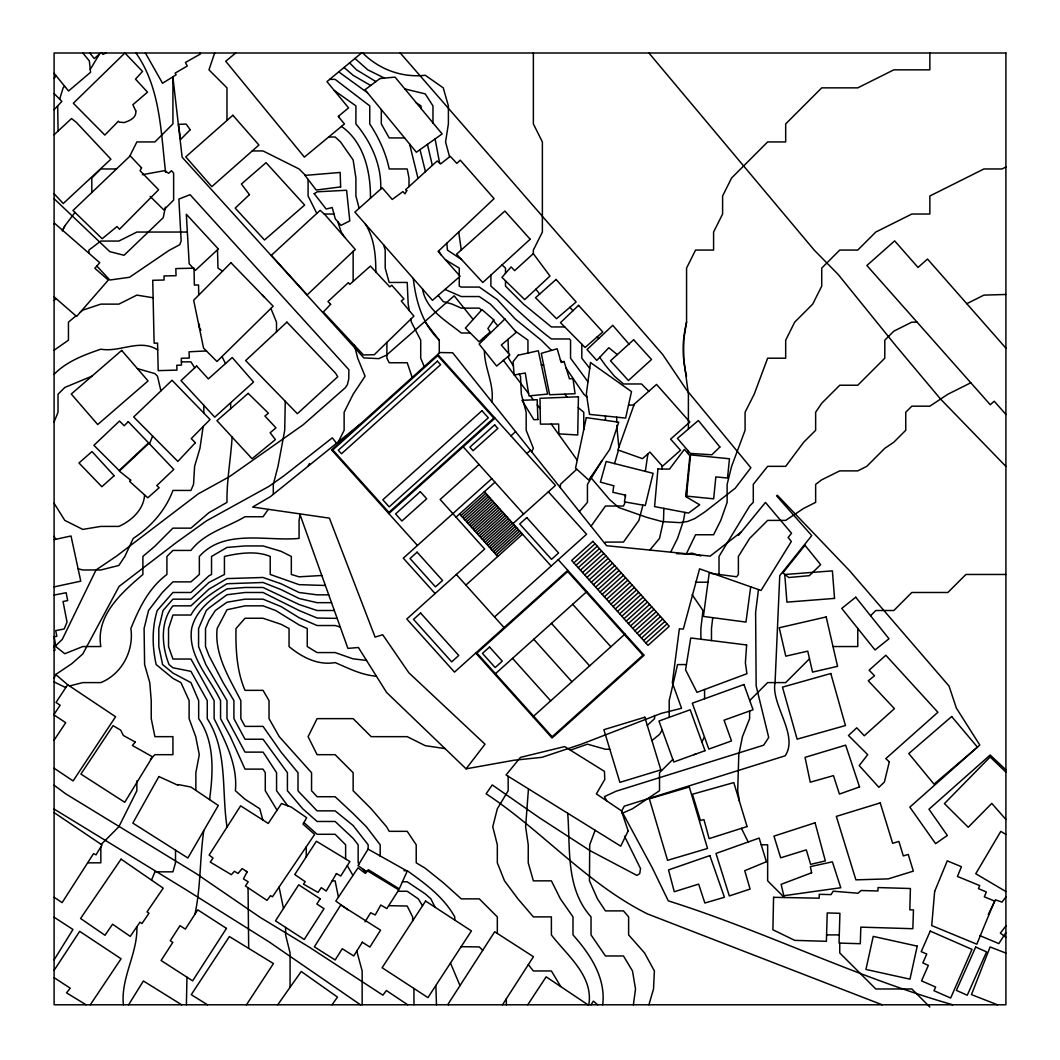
<?xml version="1.0" encoding="UTF-8"?>
<svg xmlns="http://www.w3.org/2000/svg" width="1060" height="1060" viewBox="0 0 1060 1060"><rect width="100%" height="100%" fill="white"/><g stroke="black" fill="none" stroke-linecap="round" stroke-linejoin="round"><path stroke-width="1.5" d="M663.851 508.363L663.52 520.394L659.519 538.414L649.846 550.06M203.136 426.531L199.956 448.314L194.603 466.334L193.543 484.354L190.946 490.435L172.926 490.435C165.638 510.297 150.798 527.019 133.215 538.414L124.841 556.447L118.853 565.457L100.832 569.975L82.812 569.975L78.109 568.796M203.798 413.042L203.838 405.331M186.971 977.201L186.401 1004.787M285.259 401.276L284.716 430.281L278.011 466.334L273.308 484.354L273.308 494.318M491.827 401.833C494.437 384.21 484.367 367.952 484.433 350.727M686.456 496.106L690.537 454.886L729.465 458.768L727.531 478.047L715.844 476.894L713.658 498.823L686.456 496.106L686.562 497.06M687.874 453.415L688.125 450.831M712.757 617.662L711.472 628.527L711.472 640.558M144.571 494.901C143.908 509.423 131.453 520.818 118.853 526.409L100.832 526.409L82.812 529.404L64.792 520.394L54.1 503.288M758.47 589.559L755.621 612.375L756.151 685.899L768.712 737.469L763.677 745.18L616.165 791.184L604.465 796.603L606.598 800.803M232.113 437.091C230.815 458.927 226.615 480.471 226.986 502.374L208.966 512.642L190.946 528.145L172.926 528.145L154.906 546.178L142.888 556.447L142.888 574.467C121.595 592.858 95.665 615.158 100.832 646.547L82.812 646.547L64.792 653.728L55.782 646.547L54.192 636.742M194.947 914.223C200.936 886.558 199.691 858.216 203.811 830.497M750.679 586.816L745.975 622.087L703.416 616.417L709.193 573.129L736.634 576.786L738.383 574.467L738.383 556.447L749.632 538.414L767.652 520.394L785.685 520.394L803.705 508.376L815.644 502.374L815.644 484.354L821.725 479.809L839.745 470.878L857.765 470.878L866.775 466.334L884.795 448.314L893.818 442.219L905.744 430.281L905.744 412.26L911.838 406.179L929.858 406.179L947.878 394.24L970.801 382.779M633.39 1004.787L635.51 988.98L632.489 970.96L623.479 955.974L605.459 955.974L591.029 934.907L591.029 916.887C565.338 888.134 570.545 848.517 567.696 813.232M645.328 471.369L647.899 453.865M929.858 53L929.858 69.841L893.818 69.841L857.765 87.861L821.725 87.861L785.685 123.914L785.685 141.934L767.652 141.934L731.612 177.974L722.602 195.994L722.602 214.027L713.592 232.047L713.592 250.067L695.572 250.067L686.562 268.087L686.562 322.147L683.634 340.18L683.634 358.2L688.39 394.24L688.39 429.035M684.892 512.377L683.554 520.394L677.552 538.414L670.675 552.154M300.046 514.683L299.079 520.394L299.079 538.414C266.471 541.514 224.428 528.476 199.346 556.447L199.346 574.467L190.946 581.874L172.926 581.874L162.312 592.487L148.532 610.507L144.094 628.527L144.611 664.58L149.765 682.6L151.236 700.62L151.236 718.64L154.906 736.66L172.926 736.66L172.926 754.68L154.906 754.68L150.401 759.198M209.575 799.611C213.126 772.528 215.074 742.371 198.671 718.64L198.671 700.62L190.946 682.6L172.926 673.06L162.617 664.58L158.801 646.547L158.801 628.527L163.041 610.507L172.926 599.165L190.946 599.165L208.966 582.47L224.428 574.467L224.428 556.447C238.632 553.188 256.202 550.511 270.221 556.447L270.221 574.467L299.079 584.656L325.394 585.491M165.386 207.124L163.24 217.684L124.06 255.274L109.803 251.644L54.1 198.71M642.917 505.13L638.902 520.394L623.479 542.084L605.459 542.084L604.637 543.224M458.715 232.047L461.272 249.988M614.575 463.604L618.457 450.116M648.919 1004.787L653.517 988.98L654.391 970.96L644.546 952.927L628.62 934.907L628.62 916.887L623.479 910.885L605.459 910.885L597.469 898.867L589.466 880.847L589.718 844.793L595.137 830.285M57.677 105.669L58.075 131.082M59.665 99.163L63.123 87.861L64.567 86.112M214.65 53L208.966 69.841L226.986 87.861L226.986 120.443M149.5 443.849L152.614 436.031M54.1 421.986L58.022 412.26L58.022 394.24L64.792 387.47L91.862 376.207M151.527 880.131L154.906 871.837L172.926 871.837L175.523 862.827L175.523 850.173M54.1 678.374L55.703 674.505L71.788 663.692L82.812 653.941L119.104 586.392L176.516 542.389L206.647 520.751L268.842 486.434L283.841 475.9L332.337 437.82L336.55 443.279M686.284 553.956L695.572 534.757L713.592 534.757L720.774 520.394L727.133 502.374L727.133 484.354L731.612 466.334L745.087 430.281L745.087 412.26L754.19 394.24L767.652 358.2L785.685 358.2L785.685 340.18L794.695 322.147L812.715 304.127L821.725 286.107L821.725 268.087L839.745 250.067L857.765 250.067L875.785 232.047L911.838 214.027L929.858 214.027L929.858 195.994L983.918 168.964L1001.952 168.964L1005.9 166.99M988.291 914.475L995.472 899.847L1001.978 902.1L1005.9 896.959M62.619 230.298L64.792 225.952L74.995 212.437M129.651 156.39L136.873 141.934L154.906 141.934L172.926 123.914L172.926 76.797M308.155 466.188L309.52 463.472M338.378 441.795L344.129 430.281L344.129 412.26L353.139 394.24L365.077 376.22L357.697 358.2L354.451 345.335M531.643 451.745L533.365 448.314L526.184 430.281L526.184 412.26L521.348 394.24L520.486 376.22L519.002 374.154M695.917 753.978L693.969 754.68M701.892 742.026L704.449 736.925M62.302 230.908L64.792 225.952M601.908 460.822L587.439 484.354L587.439 502.374L579.396 511.583M90.246 69.417L99.454 54.126M662.208 730.022L659.519 734.381L651.926 740.556M365.024 921.829L370.642 912.766L375.253 914.952L380.779 905.028L386.834 908.579L398.798 889.883L367.688 870.989L365.223 873.347L358.042 867.822L335.821 901.053L348.011 909.811M54.1 959.856L72.954 929.487L54.1 917.218M128.605 1004.787L143.392 980.99L181.657 1004.787M1005.9 932.628L998.851 943.599L979.731 935.569M502.493 1004.787L533.432 956.703L494.689 931.74L447.943 1004.323L448.658 1004.787M591.016 1004.787L593.388 1001.117L597.641 1004.787M246.463 1004.787L273.453 963.567L229.384 936.563L191.264 994.678L207.508 1004.787M54.1 970.337L79.672 931.356L121.078 958.77L90.299 1004.787M527.747 1004.787L546.139 976.83L587.929 1004.787M55.703 674.505L67.681 684.747L55.994 702.449L60.142 705.231L54.1 714.321M54.1 740.185L65.707 722.695L54.1 714.97M277.72 1004.787L301.226 971.477L337.477 997.076L332.032 1004.787M268.206 509.502L263.039 516.737L245.006 516.737C226.893 527.496 204.699 532.61 190.946 550.432L172.926 550.432L166.91 556.447L166.91 574.467C148.572 588.181 139.125 608.228 130.87 628.527C134.037 650.774 121.913 673.975 100.832 682.6L82.812 682.6L69.496 685.966M591.043 526.197L605.459 506.031L623.479 506.031L625.307 502.003M1005.9 925.897L1000.362 933.118L1005.9 937.358M299.98 514.511L347.905 648.402L358.412 647.501L386.582 692.432L466.082 768.831L485.016 744.199L408.882 672.808L382.7 634.741L375.094 637.113L329.408 518.141L252.651 507.051L270.446 496.636L359.897 424.424M54.1 78.44L56.154 75.803M738.476 535.393L765.439 502.44L791.555 533.286L788.123 537.46L791.343 541.501L761.04 590.46L699.573 568.849L683.329 629.083L679.354 628.818L672.358 682.772L681.54 708.292L661.069 713.433L581.092 744.266L542.018 757.317L513.835 760.272L466.082 768.831M54.1 224.057L54.683 223.382L99.746 262.708L94.843 268.299L108.332 280.052L76.611 316.45L54.1 296.853M54.1 109.723L61.864 101.389L54.1 93.558M99.852 169.944L91.822 177.974L91.822 192.509M54.1 300.457L56.034 298.522M101.217 844.422L118.853 826.774L136.873 790.733L136.873 780.902M576.786 469.222L560.395 484.354L560.395 487.785M672.835 759.397L659.519 772.713L659.519 790.733L632.489 808.753L622.246 813.298M749.725 700.528L767.652 682.6L785.685 682.6L809.495 658.777M857.765 628.527L857.765 646.547L833.014 646.547M870.565 615.741L875.785 610.507L893.818 610.507L911.838 592.487L947.878 592.487L965.899 574.467L1005.9 574.467M54.1 647.316L62.288 639.379L96.009 569.975L116.785 555.943L198.273 493.854L229.384 476.708L303.014 424.901L345.295 387.761L347.402 384.634L348.74 379.003L348.886 369.701L190.071 194.695L178.875 199.094L181.154 240.805L179.789 244.674L169.083 250.385L129.559 277.269L109.843 280.026L96.831 266.034M54.1 134.779L71.51 118.561L76.227 122.258L110.903 159.185L63.242 203.533L54.1 193.715M647.289 725.358L654.603 718.64L654.603 715.367M533.299 253.658L514.603 270.658L511.158 266.921L501.936 277.349L524.713 299.596L549.981 276.037L533.299 253.658L533.365 250.067L542.375 232.047L542.375 141.934L533.365 123.914L533.365 53M332.151 450.5L438.35 355.087M388.265 512.947L494.45 417.521M388.834 513.583L495.033 418.157M479.067 464.492L440.139 499.472L484.658 549.04L406.788 619.014L454.501 672.106L567.776 570.32M510.933 435.859L515.611 431.658M491.8 478.643L403.303 558.169L435.103 593.56M456.038 517.174L494.98 482.194M526.833 453.561L530.477 450.288M460.994 515.571L485.772 493.298M462.399 517.148L487.189 494.874M463.816 518.711L488.594 496.451M465.234 520.288L490.011 498.028M466.638 521.865L491.429 499.591M468.056 523.428L492.834 501.168M469.474 525.005L494.251 502.745M470.892 526.582L495.669 504.322M472.296 528.158L497.074 505.885M473.714 529.722L498.492 507.462M475.132 531.298L499.909 509.038M476.536 532.875L501.314 510.615M477.954 534.452L502.731 512.179M479.372 536.015L504.149 513.755M480.776 537.592L505.567 515.332M482.194 539.169L506.971 516.909M483.612 540.746L508.389 518.472M485.016 542.309L509.807 520.049M486.434 543.886L511.212 521.626M487.852 545.463L512.629 523.189M512.987 523.587L555.466 485.427L437.78 354.451M489.269 547.039L514.047 524.766M490.674 548.603L515.452 526.343M492.092 550.18L516.869 527.92M493.509 551.756L518.287 529.483M494.914 553.333L519.692 531.06M496.332 554.897L521.109 532.637M465.883 585.093L522.527 534.213M494.517 616.96L586.551 534.267L548.378 491.787M573.857 562.847L595.097 543.767M476.311 653.662L568.346 570.969M576.03 565.285L597.27 546.192M578.217 567.709L599.457 548.616M580.39 570.134L601.63 551.054M582.576 572.559L603.816 553.479M584.762 574.984L606.002 555.904M586.935 577.422L608.175 558.328M589.121 579.846L610.361 560.753M591.294 582.271L612.534 563.191M593.481 584.696L614.721 565.616M494.821 674.266L586.856 591.559M595.667 587.121L616.907 568.041M597.84 589.559L619.08 570.466M600.026 591.983L621.266 572.89M602.212 594.408L623.439 575.328M604.385 596.833L625.625 577.753M606.572 599.258L627.812 580.178M608.745 601.696L629.984 582.602M610.931 604.12L632.171 585.027M613.117 606.545L634.357 587.465M615.29 608.97L636.53 589.89M617.476 611.395L638.716 592.315M619.649 613.819L640.889 594.74M621.836 616.258L643.075 597.164M624.022 618.682L645.262 599.602M626.195 621.107L647.435 602.027M628.381 623.532L649.621 604.452M630.554 625.957L651.794 606.876M532.995 716.745L625.029 634.039M632.74 628.394L653.98 609.301M634.927 630.819L656.167 611.739M637.1 633.244L658.34 614.164M639.286 635.669L660.526 616.589M641.459 638.093L662.699 619.014M643.645 640.532L664.885 621.438M645.832 642.956L667.071 623.876M551.505 737.349L643.539 654.643M54.1 374.299C66.714 361.354 84.111 354.915 100.832 349.191C120.098 352.635 139.827 338.312 157.701 349.933M100.766 53L94.247 58.552L89.742 53M75.949 315.88L68.449 322.147L68.449 340.18L54.1 350.25M80.242 312.289L82.812 310.143L100.832 304.127L118.853 304.127L136.873 295.117L153.104 297.754M235.665 53L225.727 61.255L304.392 157.105L344.447 123.941L338.259 116.414L348.568 107.895L326.957 81.607L361.526 53M741.324 531.908L710.173 556.129L606.611 545.715L452.66 352.755L439.887 352.543L331.581 449.864L417.454 545.436M105.761 53L103.019 54.391L101.76 53M966.786 303.69L983.918 295.117L1005.9 294.481M570.386 750.175L587.439 744.173L605.459 749.261L609.831 749.261M66.356 686.747L64.792 687.145L54.1 681.924M54.1 539.646L71.02 535.989L80.772 581.158L54.1 586.895M54.1 636.755L56.803 636.238L55.703 630.607L64.156 628.991L67.045 622.127L63.03 601.497L67.681 600.583L66.157 592.739L54.1 595.058M54.1 650.456L54.974 650.283L54.1 645.792M142.371 174.701L164.79 170.62L168.593 173.336L171.481 170.726L173.628 173.151L173.628 200.088L163.836 209.933L150.175 196.405M329.647 79.367L335.119 79.367L369.755 105.894L369.755 123.914C378.751 137.654 385.893 152.812 389.192 168.964L407.212 168.964L409.001 177.974L409.001 186.626M334.218 90.431L355.908 105.894L355.908 123.914C371.079 141.974 381.706 165.188 380.699 189.117M328.666 137.005L335.119 137.005L340.538 141.934L353.139 159.954L355.908 177.974L355.908 195.994L359.154 208.303M404.602 137.932L389.192 137.932L381.308 123.914L381.308 109.564M252.227 150.944L263.039 150.944L299.079 168.964L305.479 175.364M100.925 168.964L116.481 168.964M324.188 214.027L333.966 214.027M187.355 232.047L136.873 232.047L118.853 241.057L100.832 241.057L88.894 250.067L88.894 253.234M461.59 259.554L447.426 250.067L446.817 243.23M262.403 295.117L264.47 297.237M917.072 322.147L911.838 322.147L893.818 331.171L884.795 340.18L884.795 358.2L857.765 385.231L839.745 385.231L821.725 403.25L815.644 412.26L815.644 430.281L803.705 442.219L785.685 466.334L767.652 466.334L753.289 484.354L753.289 502.374L749.632 506.031L719.011 556.447L719.011 574.441M564.728 326.944L551.385 326.944L523.521 304.127L505.501 286.107L505.501 280.834M470.309 332.999L461.272 332.999C446.326 320.849 425.961 309.851 422.556 289.049M181.393 361.858L190.946 361.858L194.695 367.833M541.355 364.971L543.634 364.971M628.514 405.079L633.907 405.079M321.803 575.474L299.079 576.825L291.328 574.467L291.328 556.447L281.059 551.306L263.039 545.94L245.006 545.94L226.986 547.437L211.536 556.447L211.536 574.467L208.966 575.792L190.946 592.487L172.926 592.487L157.224 610.507C151.845 628.222 152.163 646.6 156.178 664.58L172.926 678.36L180.942 682.6L189.117 700.62L189.117 718.64L195.729 736.66L199.28 754.68L195.861 772.713L195.861 790.389M695.572 582.218L707.974 582.218M328.732 594.846L317.099 594.846L299.079 592.487L281.059 583.768L263.039 577.475L226.986 578.588L208.966 589.148L190.946 605.843L172.926 605.843C159.928 622.021 161.73 646.136 169.057 664.58L172.926 667.76L190.946 671.351L207.256 700.62L207.256 718.64C227.993 751.196 221.447 790.548 226.986 826.774L227.224 826.774M331.541 602.676L317.099 602.676L299.079 598.489L281.059 589.585L263.039 582.483L226.986 583.742C213.722 592.063 198.525 600.98 190.946 615.025L172.926 615.025L168.54 628.527L168.54 646.547L172.926 659.042L190.946 659.042L214.12 700.62L214.12 718.64C225.144 741.046 237.864 764.949 235.386 790.733L245.006 799.227L259.766 808.753L262.84 819.99M334.351 610.507L317.099 610.507L299.079 604.505L263.039 587.478L245.006 587.478L226.986 588.883C211.576 598.436 196.034 609.858 191.648 628.527C187.567 656.153 209.509 677.353 220.56 700.62L220.56 718.64L230.325 736.66L245.006 769.123L263.039 769.123L265.278 772.713L265.278 790.733L277.058 810.198M686.429 664.58L677.552 664.58L669.204 700.62L669.204 717.342M445.041 748.598L425.232 745.67L407.212 736.66L371.172 736.66L353.139 718.64L317.099 718.64L308.089 736.66L317.099 754.68L335.119 754.68L353.139 772.713L353.139 790.733L371.172 808.753L386.582 826.774L389.192 831.331L407.212 831.331L416.222 844.793L416.222 862.827L425.232 868.246L443.252 882.675L461.272 898.867L479.305 898.867L497.325 916.887L497.325 933.436M761.226 844.793L767.652 844.793L767.652 880.847L784.334 897.529M87.649 862.827L100.832 862.827L100.832 846.94M403.94 870.71L407.212 870.71C425.338 883.669 443.663 897.038 454.74 916.887L454.74 920.053M332.177 880.847L335.119 880.847L338.431 897.144M402.416 881.801L407.212 881.801L425.232 893.858L430.863 898.867L435.037 907.201M397.911 891.274L407.212 891.274L418.302 898.867L422.529 905.73M826.588 934.907L839.281 934.907M676.532 553.651L687.092 553.982L691.902 553.135L700.938 555.943M366.522 660.42L353.139 658.87L335.119 652.576L317.099 652.576L307.254 646.547L307.254 628.527L299.079 624.923L275.64 610.507L263.039 605.843L245.006 605.843L226.986 609.752L217.141 628.527C214.279 654.775 229.41 678.201 240.845 700.62L240.845 718.64L245.006 726.378L263.039 726.378L281.059 752.123L298.006 772.713L298.006 790.733L299.079 792.032L317.099 810.86L335.119 810.86L353.139 825.554L368.151 844.793L368.151 849.179M337.159 618.377L317.099 618.02L299.079 610.507L263.039 592.487L245.006 592.487L226.986 594.74L208.966 608.029L206.302 610.507L198.578 628.527L198.578 646.547L205.852 664.58L226.986 700.62L226.986 718.64L245.006 752.123L263.039 752.123L264.828 754.68L276.567 772.713L276.567 790.733L287.737 805.785M376.419 676.214C361.367 675.034 348.581 668.29 335.119 662.579C317.881 665.574 301.954 657.293 289.049 646.547L289.049 628.527L281.059 624.3L263.039 618.258L245.006 618.258L235.996 628.527C235.625 649.343 236.711 670.98 245.006 690.351L263.039 690.351L269.028 700.62L269.028 718.64L279.257 736.66L311.56 772.713L311.56 790.733L317.099 796.722L335.119 796.722L353.139 813.537L366.376 826.774L380.182 844.793L380.182 856.268M137.416 368.615L154.906 373.61L157.503 376.22L160.908 390.928M340.26 627.03L335.119 625.533L317.099 625.533L299.079 617.715L281.059 606.572L263.039 599.165L245.006 599.165L226.986 602.239L215.339 610.507L208.966 620.352L205.507 628.527L205.507 646.547L208.966 655.57L223.117 682.6L233.915 700.62L233.915 718.64L245.006 739.231L263.039 739.231L287.419 772.713L287.419 790.733L302.696 808.753L317.099 821.473L335.119 821.473L353.139 838.354L358.147 844.793L358.147 862.827L359.022 863.94M952.715 1004.787L947.216 1003.171C851.935 975.306 762.829 930.654 668.29 900.867L652.311 867.888L621.65 811.046L624.287 806.156L785.155 755.82C799.068 735.242 770.633 704.277 775.072 682.6L779.762 575.593L811.721 535.605L776.569 495.828L777.378 495.298L849.603 570.731L949.044 686.085L956.332 708.014L979.798 745.074L909.824 807.137L935.596 843.641L947.348 835.465L928.984 809.244L990.159 755.012L1005.9 769.825M1005.9 953.112L990.119 946.951L971.463 994.611L997.447 1004.787M882.158 1004.787L647.514 913.932C586.948 883.775 542.23 830.788 486.129 793.794L492.251 784.93L539.805 818.042L590.208 850.743L636.954 875.428L639.736 873.599L640.518 868.59L624.512 836.234M404.761 88.907L425.232 93.876L432.97 105.894L432.97 123.106M444.988 289.433L461.272 296.548L479.305 296.548L490.396 304.127L504.785 319.1M384.502 78.109L367.78 69.841L354.954 58.432M375.902 81.58L356.531 69.841L349.588 62.884M370.682 85.489L353.139 75.326L344.036 67.469M1005.9 891.539L975.756 873.731L1000.786 831.385L1005.9 834.419M445.505 259.819L459.245 268.087L459.245 275.282M86.085 1004.787L66.515 992.849L70.252 988.198L54.1 977.651M407.729 1004.787L386.37 990.53L382.885 995.168L308.897 946.911L260.389 917.523L195.981 873.453L65.707 793.834L54.1 785.182M54.1 809.045L185.699 889.539L268.697 941.638L360.466 1004.787M416.103 102.688L421.005 105.894L421.005 108.65M67.681 684.747L115.58 716.745L73.1 780.915L54.1 768.235M54.1 897.224L62.116 902.63L93.545 853.631L96.009 854.824L102.025 844.979L54.1 812.583M217.499 249.749L217.976 268.087L222.534 271.161M515.359 331.171L527.946 340.18L527.946 353.033M338.723 71.868L367.502 92.776M388.702 905.664L407.212 906.048L412.632 916.887L412.632 920.915M617.278 354.61L608.837 347.707L596.793 360.413L587.041 349.535L612.746 325.327L629.388 344.54M578.23 407.623L583.768 412.26L583.768 429.512M362.719 53C379.096 69.403 402.098 77.936 425.232 75.26L443.252 87.861L448.393 105.894L448.393 123.914L445.544 141.934L449.586 156.827M303.902 822.52L317.099 834.286L335.119 834.286L345.626 844.793L345.626 858.958M481.531 310.116L479.305 308.129L461.272 308.129L452.262 304.127L443.252 301.57L438.164 295.382M493.377 320.676L497.829 325.857M341.466 126.418C364.216 142.345 370.695 172.263 370.457 198.246M586.869 396.996L583.848 394.24L566.186 368.244M502.056 264.921L505.501 268.087L505.501 273.308M1005.9 772.117L990.159 756.972L944.433 803.612L968.231 827.264L991.776 803.4L1005.9 819.46M597.098 336.961L598.701 338.551M648.799 391.259L641.499 383.972L623.479 383.972L614.469 376.22L605.459 365.382L600.318 358.2L600.318 356.69M551.478 350.396L541.249 340.18L515.346 319.139L497.325 299.622L479.305 287.075L461.272 287.075L459.245 286.107L459.245 277.005M929.858 1007L911.838 988.98L875.785 988.98L839.745 952.927L839.745 943.095M482.711 950.33L479.305 946.924L461.153 946.686M1005.9 466.413L940.578 399.077L895.991 345.918L838.089 274.354L814.332 250.24L648.905 53M437.714 355.656L493.814 418.104M463.167 446.79L523.6 514.047M558.236 559.707L644.109 655.279L552.075 737.985L475.741 653.026M567.709 571.539L642.903 655.212M484.354 491.734L551.147 566.067M572.692 604.293L610.865 646.772M459.576 513.994L497.75 556.474M551.452 623.373L589.625 665.852M533.763 639.273L571.923 681.752M456.343 574.48L504.057 627.573M332.787 449.93L388.901 512.377M512.523 658.366L550.683 700.832M476.947 653.092L552.141 736.766M1005.9 414.42L994.201 401.21L990.265 404.734L866.881 265.517L894.653 240.872L918.026 267.451L927.5 259.037L1005.9 348.144M569.909 307.307L572.93 310.752M400.269 53L662.792 354.636L686.668 390.053L750.864 467.738L735.203 488.262L704.9 511.887L694.83 518.565L687.609 521.454L679.937 522.646L662.235 521.6L647.196 517.505L618.762 507.554L609.5 499.459L590.632 477.292M589.731 368.39L581.808 358.2L581.808 344.195M587.956 381.759L570.558 358.2L570.558 340.18L569.405 338.962L551.385 338.962C529.854 322.823 511.039 303.584 490.886 286.107L490.886 275.123M82.786 53L89.358 60.91L90.55 72.305L68.555 91.001L54.1 73.299M54.1 536.413L55.782 539.275M473.144 319.444L454.197 295.82L386.476 355.166L378.764 358.625L363.885 357.909L182.148 157.251L172.926 77.446M535.843 289.221L539.686 294.044M222.004 356.544L225.502 363.553M528.331 964.64L533.365 970.96L551.385 970.96L560.674 986.396M692.14 594.673L702.979 610.507L700.872 628.527L700.872 639.233M439.264 353.113L439.264 340.18C422.158 323.803 415.957 301.159 413.254 278.462M363.196 869.306L365.859 872.724M425.179 322.015L439.264 340.18M528.635 393.631L514.405 375.001M530.278 395.777L533.246 399.647M537.195 404.814L540.176 408.696M507.978 339.372L508.575 353.444M485.281 336.285L486.05 337.305M503.407 360.374L514.073 374.564M564.927 394.24L567.153 397.222M551.266 424.066L577.236 460.159M483.055 338.246L483.89 339.412M560.395 359.83L562.025 362.202M344.725 237.347L341.214 232.047L337.703 221.646M513.424 365.952L508.575 358.2L508.575 356.001M438.708 250.889L441.092 254.85M347.296 865.676L352.967 875.401M199.77 53L200.38 54.033L185.46 62.447L187.249 66.038L175.138 73.114L176.132 74.809L162.538 83.25L145.392 53M135.971 53C160.484 87.781 160.789 131.745 165.599 172.303M200.883 330.322L199.399 327.474L199.333 324.201M450.474 963.063L460 985.588M356.769 951.098L362.162 970.96L362.162 1004.787M741.417 828.363L748.228 841.971M316.808 213.418L308.089 195.994L308.089 179.445M365.395 224.071C374.458 238.526 375.77 255.367 375.85 271.943M424.225 366.614L420.714 358.2L420.714 340.18L411.373 322.147L410.843 319.113M270.896 308.447L276.501 322.147L276.501 331.833M439.635 163.094L435.103 138.926M383.561 244.727L385.191 250.067L385.191 268.087L389.192 282.45L407.212 282.45L408.179 304.127L409.332 310.646M432.321 165.386L427.458 144.372M409.584 144.001L418.024 178.411M420.012 149.659L425.444 171.654M283.484 908.46L279.058 887.048M435.859 985.469L436.481 1004.787M246.45 871.346L246.675 872.698M739.39 801.121L737.694 790.733L738.793 754.68L742.451 736.66L749.632 718.64L749.632 710.995M618.855 447.293L616.708 425.365M413.917 988.45L413.983 1004.787M662.142 469.01L661.811 465.473M412.208 377.426L407.212 362.745L389.192 362.745L386.9 358.2L386.9 342.406M206.422 350.94L189.077 351.787L189.25 358.055L181.3 358.267L181.472 365.091L176.795 365.276L176.94 370.125L158.205 370.629L157.542 343.095L154.124 343.201L152.72 280.304L164.088 280.026L164.022 275.931L176.026 275.719L175.841 268.577L194.046 268.193L194.364 285.087L198.551 284.981L198.737 294.786M704.582 689.503L704.582 698.752M686.562 490.462L686.562 495.046M625.307 495.126L625.307 496.901M616.708 417.163L616.708 422.079M605.459 416.01L605.459 420.33M602.703 1004.787C606.015 977.837 590.115 954.093 572.996 934.907L572.996 916.887L560.395 898.867L551.385 880.847L533.365 880.847L528.238 862.827L528.238 844.793L525.614 826.774L528.45 788.865M588.843 1004.787C593.573 975.783 567.047 955.418 551.385 934.907L551.385 916.887L533.365 916.887L517.942 898.867L504.507 880.847L497.325 862.827L497.325 844.793L492.767 826.774L497.325 808.753L508.164 790.733L508.164 776.278M506.335 998.812L506.335 1004.787M353.139 251.392L353.139 281.417M338.71 116.03L338.71 116.971M306.26 846.808L306.26 856.838M290.069 987.297L290.069 952.927L285.604 934.907L285.604 927.421M248.676 948.382L248.053 887.75M230.656 402.76L230.656 408.683M136.873 926.705C137.813 953.549 120.535 977.771 123.41 1004.787M686.562 376.22A112.837 112.837 0 0 1 686.562 322.147M578.429 396.771L577.713 434.998L558.858 433.871L558.646 424.026L540.441 424.132L539.99 398.295L578.429 396.771M773.575 897.317L772.899 929.766L794.722 940.366L826.403 941.32L827.211 912.951L839.917 913.296L839.043 943.082L860.296 943.705L860.826 927.129L912.859 928.719L913.455 909.917L909.798 909.811L910.421 888.519L878.038 887.564L877.905 890.983L861.012 890.519L858.083 893.236L833.16 891.195L831.093 894.6L819.261 894.322L819.155 898.191L773.575 897.317M135.786 110.916C136.806 117.766 129.532 120.8 124.245 122.536L119.21 122.152L118.428 121.171L104.847 135.07L73.339 103.244L124.895 53L142.543 71.431L135.508 79.142L147.512 92.167L132.871 104.728L135.786 110.916M746.637 644.97L745.379 662.818L746.929 673.696L696.976 692.352L685.568 669.814L690.749 637.961L746.637 644.97M934.642 891.473L931.727 925.579L976.817 944.208L994.585 901.053L984.342 896.826L986.356 891.963L978.473 888.651L979.705 885.59L957.458 876.448L961.433 866.722L947.282 860.853L934.642 891.473M657.942 468.931L654.59 506.6L688.523 513.08L699.693 504.798L685.78 496.597L689.901 455.8L684.415 449.334L669.483 469.143L657.942 468.931M613.727 485.758L612.879 492.304L625.625 495.192L624.393 501.844L645.262 505.541L653.119 473.33L606.161 461.471L600.424 482.141L613.727 485.758M590.5 362.56L586.379 393.75L589.506 414.38L625.625 418.077L631.508 391.604L590.5 362.56M586.312 417.653L575.54 468.096L588.737 480.061L609.712 449.44L618.722 422.185L586.312 417.653M917.218 946.143L909.97 979.162L865.94 969.436L873.215 936.391L917.218 946.143M889.313 761.796L884.385 782.068L878.886 787.315L859.21 765.558L867.729 754.68L848.477 735.508L856.745 727.796L864.284 735.746L894.441 708.65L868.259 680.772L874.526 675.763L869.134 670.212L885.829 655.252L937.914 712.267L885.789 758.629L889.313 761.796M634.251 404.138L617.914 449.93L642.492 458.662L649.913 452.077L662.474 466.228L680.507 450.275L670.609 439.118L689.861 422.052L656.538 384.422L634.251 404.138M135.296 742.053L132.368 745.498L152.574 756.84L124.736 802.274L80.904 774.078L113.089 725.649L120.721 730.181L123.331 735.468L135.296 742.053M930.243 931.104L921.193 951.668L926.758 954.026L922.849 962.93L928.348 965.395L921.551 980.884L935.635 987.046L933.979 990.702L950.661 998.03L971.994 949.376L930.243 931.104M975.69 947.057L956.398 990.385L967.276 995.247L986.568 951.88L975.69 947.057M407.212 871.095L399.262 888.863L368.456 869.756L366.098 871.373L358.002 865.596L368.072 849.126L407.212 871.095M628.156 830.854L620.736 846.171L506.057 774.966L520.447 757.396L564.622 746.585L604.465 771.375L604.756 779.471L596.369 793.9L621.399 810.794L628.156 830.854M141.523 167.838L140.079 170.766L158.602 189.766L119.489 229.265L117.024 226.548L102.171 238.725L72.994 210.503L130.195 155.873L141.523 167.838M247.165 871.797L243.429 878.872L248.212 881.827L245.403 885.988L267.014 900.377L270.525 895.7L272.5 896.76L314.635 834.419L302.988 824.097L306.685 817.724L291.195 807.031L281.483 803.546L268.246 823.435L240.607 805.838L209.138 855.076L213.02 858.03L210.304 862.111L231.358 874.685L234.379 871.267L238.076 873.48L242.131 868.564L247.165 871.797M158.881 776.543L132.831 823.116L187.885 858.004L218.294 805.481L190.88 787.037L178.517 784.612L178.093 785.341L158.881 776.543M406.749 190.681L404.96 193.847L402.919 191.595L392.253 199.452L382.183 187.792L354.875 212.119L432.48 300.325L460.119 276.249L438.085 251.472L494.079 198.644L460.252 160.166L456.847 163.399L450.261 156.297L440.615 163.929L437.171 160.974L405.622 189.7L406.749 190.681M336.431 873.559L326.215 891.049L321.286 887.671L318.013 892.427L303.478 884.146L305.2 881.681L294.746 874.54L316.397 841.242L349.906 861.555L340.75 876.024L336.431 873.559M362.334 942.234L353.709 955.961L342.274 948.74L335.159 959.976L314.356 946.845L340.75 904.988L380.567 930.163L369.9 947.057L362.334 942.234M314.184 193.675L326.149 209.019L332.204 207.548L335.305 218.943L341.002 225.356L349.8 220.851L346.593 190.257L317.311 191.807L314.184 193.675M320.2 898.801L316.86 904.008L324.029 908.645L304.22 939.491L275.494 920.862L298.695 884.822L320.2 898.801M226.456 928.401L192.628 980.844L161.094 960.506L172.82 942.366L170.249 940.75L180.001 925.658L185.354 929.103L197.769 909.851L226.456 928.401M425.59 901.053L382.117 967.714L427.949 997.606L471.422 930.932L425.59 901.053M121.078 859.156L80.56 918.477L104.993 935.264L112.559 924.214L130.261 936.391L139.973 922.173L141.947 923.538L148.983 913.23L147.022 911.891L163.214 888.161L121.078 859.156M493.867 319.974L487.892 328.494L490.144 332.005L479.054 341.757L465.393 328.07L481.982 309.626L493.867 319.974M518.194 355.206L513.093 361.685L514.113 375.055L525.27 372.988L529.006 395.897L547.622 394.068L538.294 350.741L518.194 355.206M804.938 545.251L782.863 572.957L788.852 577.528L809.337 575.659L820.639 564.649L804.938 545.251M130.685 480.167L129.598 481.399L147.791 497.802L159.159 487.733L156.761 485.586L173.8 469.434L148.957 443.279L119.343 471.117L130.685 480.167M195.385 442.683L177.855 461.405L133.679 416.977L172.038 380.262L210.052 419.522L191.224 438.628L195.385 442.683M330.654 304.313L323.327 311.985L363.421 354.954L374.259 354.716L413.904 316.132L401.263 300.96L403.94 298.96L391.763 285.259L389.749 286.849L370.391 266.087L349.8 284.385L348.329 282.662L327.977 301.53L330.654 304.313M190.177 129.757L180.637 139.47L178.411 124.364L186.162 124.086L190.177 129.757M128.26 421.668L124.205 425.749L119.489 421.058L93.903 445.319L119.17 470.521L148.559 442.881L128.26 421.668M230.934 262.708L193.662 300.258L203.547 348.064L216.956 361.5L273.175 306.207L230.934 262.708M504.825 319.06L479.12 344.05L496.65 366.084L509.86 354.928L501.3 345.03L516.326 332.297L504.825 319.06M719.886 447.002L711.87 454.78L690.365 453.415L677.446 438.416L698.354 420.502L719.886 447.002M578.561 305.36L560.475 322.651L585.08 347.494L602.782 331.979L578.561 305.36M249.444 194.656L235.188 208.105L264.51 239.997L304.644 205.044L266.06 162.67L241.388 184.029L249.444 194.656M353.43 251.127L307.175 294.879L271.347 255.314L320.16 210.331L325.301 215.048L355.365 249.577L353.43 251.127M218.333 248.968L195.345 270.406L189.184 263.794L186.335 214.266L218.333 248.968M196.643 366.018L181.022 380.58L214.743 417.163L253.565 382.024L232.233 357.525L208.369 378.897L196.643 366.018M286.929 322.121L245.642 360.585L297.356 413.705L337.729 376.75L335.649 373.292L286.929 322.121M530.159 239.229L482.79 282.517L456.595 254.148L504.891 211.059L530.159 239.229M633.615 339.783L610.494 360.798L628.408 380.514L651.529 359.499L633.615 339.783M437.422 361.168L338.299 450.222L341.479 453.759L440.602 364.706L437.422 361.168M481.942 410.724L382.832 499.79L389.192 506.865L488.302 417.799L481.942 410.724M420.33 491.681L395.552 513.941L401.912 521.017L426.69 498.757L420.33 491.681M494.662 424.888L469.885 447.148L473.065 450.685L497.856 428.425L494.662 424.888M417.097 552.167L410.021 558.527L435.461 586.842L442.55 580.482L417.097 552.167M420.582 613.011L413.506 619.371L451.679 661.851L458.755 655.491L420.582 613.011M526.78 517.585L519.705 523.945L551.505 559.349L558.593 552.989L526.78 517.585M592.911 541.342L571.671 560.422L648.005 645.381L669.244 626.301L592.911 541.342M489.534 647.024L482.459 653.384L495.179 667.548L502.255 661.175L489.534 647.024M114.135 475.728L101.853 486.712L78.97 462.981L91.995 451.547L114.135 475.728M556.076 279.456L535.512 297.754L556.566 318.702L576.136 301.981L556.076 279.456M232.869 115.249L185.765 156.853L211.815 186.639L258.918 145.034L232.869 115.249M248.186 393.366L216.956 420.648L252.055 458.728L275.428 439.582L270.141 432.785L275.984 427.856L264.894 416.037L268.418 413.214L248.186 393.366M121.675 350.423L71.272 394.029L97.705 424.543L148.069 380.938L121.675 350.423M951.681 716.533L908.804 753.554L934.006 784.148L977.413 747.115L951.681 716.533M855.725 597.204L841.746 608.427L875.017 649.966L888.995 638.769L855.725 597.204M379.97 78.533L365.011 89.729L416.368 152.243L442.126 133.944L395.035 77.102L379.97 78.533M766.393 861.727L744.743 870.71L750.096 889.075L729.32 895.938L715.99 853.459L759.172 838.076L766.393 861.727M811.615 872.778L781.14 884.331L783.817 895.726L840.765 887.737L832.392 861.833L810.357 866.616L811.615 872.778M705.033 750.679L673.776 762.008L658.962 721.038L690.179 709.776L705.033 750.679M743.961 684.535L692.299 703.191L708.835 749.089L731.506 740.927L724.046 720.19L753.051 709.776L743.961 684.535M859.528 786.931L839.427 794.072L833.451 775.628L810.251 782.214L805.043 757.357L845.655 745.154L859.528 786.931M564.092 361.473L561.177 362.493L557.163 348.767L541.289 353.338L549.636 394.731L575.077 393.71L572.97 378.539L569.445 378.857L564.092 361.473M709.856 855.606L668.529 869.929L674.266 891.725L698.633 884.119L704.86 903.014L724.43 897.277L709.856 855.606M815.074 822.798L773.959 836.141L780.677 857.818L806.302 849.868L810.635 864.364L825.342 860.919L815.074 822.798M747.062 826.562L709.113 838.632L703.946 819.592L700.422 820.48L692.432 794.245L733.798 782.598L747.062 826.562M880.224 802.91L836.327 816.385L855.897 879.853L888.253 878.872L913.349 871.135L908.248 854.439L903.319 855.923L898.88 841.415L892.653 843.323L880.224 802.91M644.811 717.236L603.869 729.691L619.888 782.36L660.857 769.891L644.811 717.236M689.305 786.997L649.356 798.829L667.548 860.322L707.537 848.464L689.305 786.997M830.801 673.511L782.479 687.132L797.12 739.164L845.443 725.543L830.801 673.511M826.19 616.947L779.232 627.758L785.778 656.167L807.746 651.131L812.543 672.106L837.559 666.329L826.19 616.947M340.644 186.918L316.224 190.045L304.988 175.403L340.154 172.449L340.644 186.918M834.538 598.396L786.917 602.133L784.758 574.493L832.392 570.876L834.538 598.396M537.91 419.522L533.856 419.72L521.957 400.296L537.168 399.7L537.91 419.522M1005.9 53L54.1 53L54.1 1004.787L1005.9 1004.787L1005.9 53"/></g></svg>
